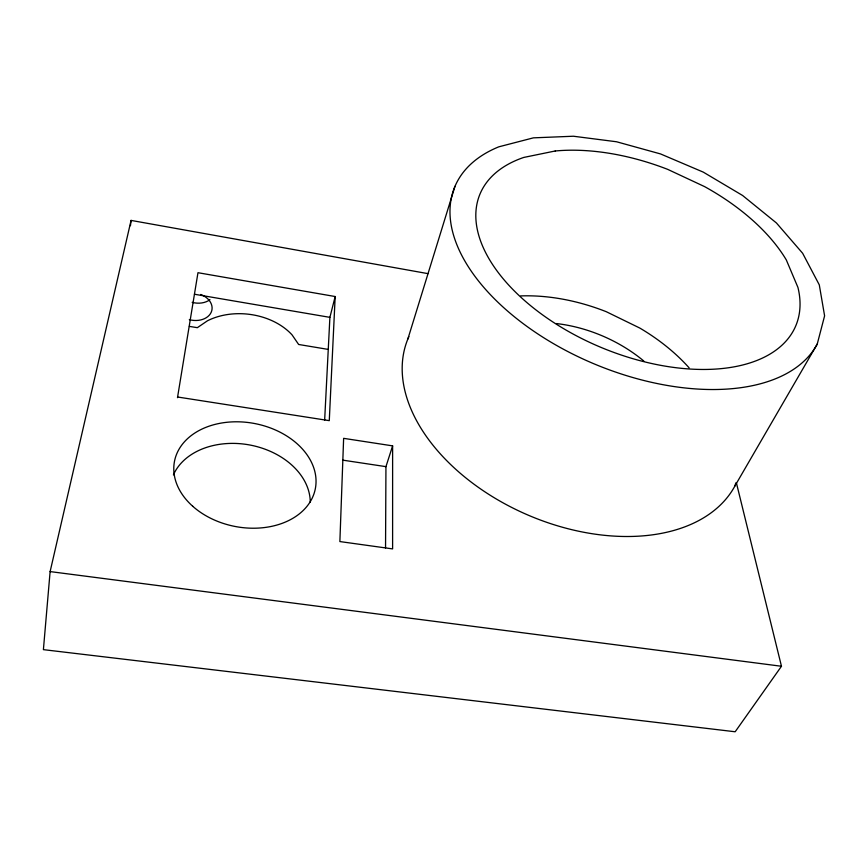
<?xml version="1.0" encoding="UTF-8"?>
<svg xmlns="http://www.w3.org/2000/svg" width="868" height="868" viewBox="0 0 868 868"><rect width="100%" height="100%" fill="white"/><g stroke="black" fill="none" stroke-linecap="round" stroke-linejoin="round"><path stroke-width="1.3" d="M392.618 445.87L392.607 548.901L339.876 541.567L343.63 438.34L392.618 445.87L385.945 466.648L385.544 547.925M177.484 397.685L197.969 272.704L335.178 296.531L329.276 420.654L177.582 397.001M324.654 420.123L329.894 317.352L335.178 296.531M428.032 273.648L131.068 220.407L50.116 571.589L43.4 649.644L735.174 731.767L781.471 666.266L736.465 483.151M130.45 225.723L131.068 220.407M817.244 344.064L824.6 315.854L819.294 284.878L802.65 253.282L776.415 222.957L742.596 195.484L703.275 172.124L660.559 153.94L616.562 141.766L573.444 136.233L533.419 137.849L498.785 146.833A197.687 109.965 22.6 0 0 545.788 339.03A197.687 109.965 22.6 0 0 817.244 344.064L734.892 486.015A179.416 115.335 23.4 0 1 521.842 512.337A179.416 115.335 23.4 0 1 408.871 336.654M734.892 486.015L735.825 482.879M407.851 339.03L454.962 186.327M50.116 571.589L781.471 666.266M342.86 460.159L385.945 466.648M189.365 326.39L197.34 327.681L207.495 320.769A59.512 43.291 6.7 0 1 292.082 334.907L298.646 344.477L327.985 349.37M194.454 294.241L329.894 317.352M173.416 474.894A70.633 52.395 10.6 0 1 250.852 445.197A70.633 52.395 10.6 0 1 310.256 502.138M520.626 295.923A155.307 99.722 23.4 0 1 606.309 311.721L639.825 328.071A155.307 99.722 23.4 0 1 689.116 367.826M556.388 323.558A112.102 71.86 23.3 0 1 643.796 361.023M209.958 299.666A18.141 13.628 10.2 0 1 192.175 302.346M200.736 294.458A18.402 13.671 9.9 0 1 211.184 312.317A18.402 13.671 9.9 0 1 189.322 319.663M555.205 150.989L523.773 157.433A171.072 95.024 22.6 0 0 587.734 341.471A171.072 95.024 22.6 0 0 797.931 287.416L786.321 259.955A171.072 95.024 22.6 0 0 704.61 186.62L667.731 169.379A171.072 95.024 22.6 0 0 555.205 150.989M192.696 506.239A71.74 52.384 11 0 0 312.86 496.68A71.74 52.384 11 0 0 229.206 422.076A71.74 52.384 11 0 0 192.696 506.239"/></g></svg>
